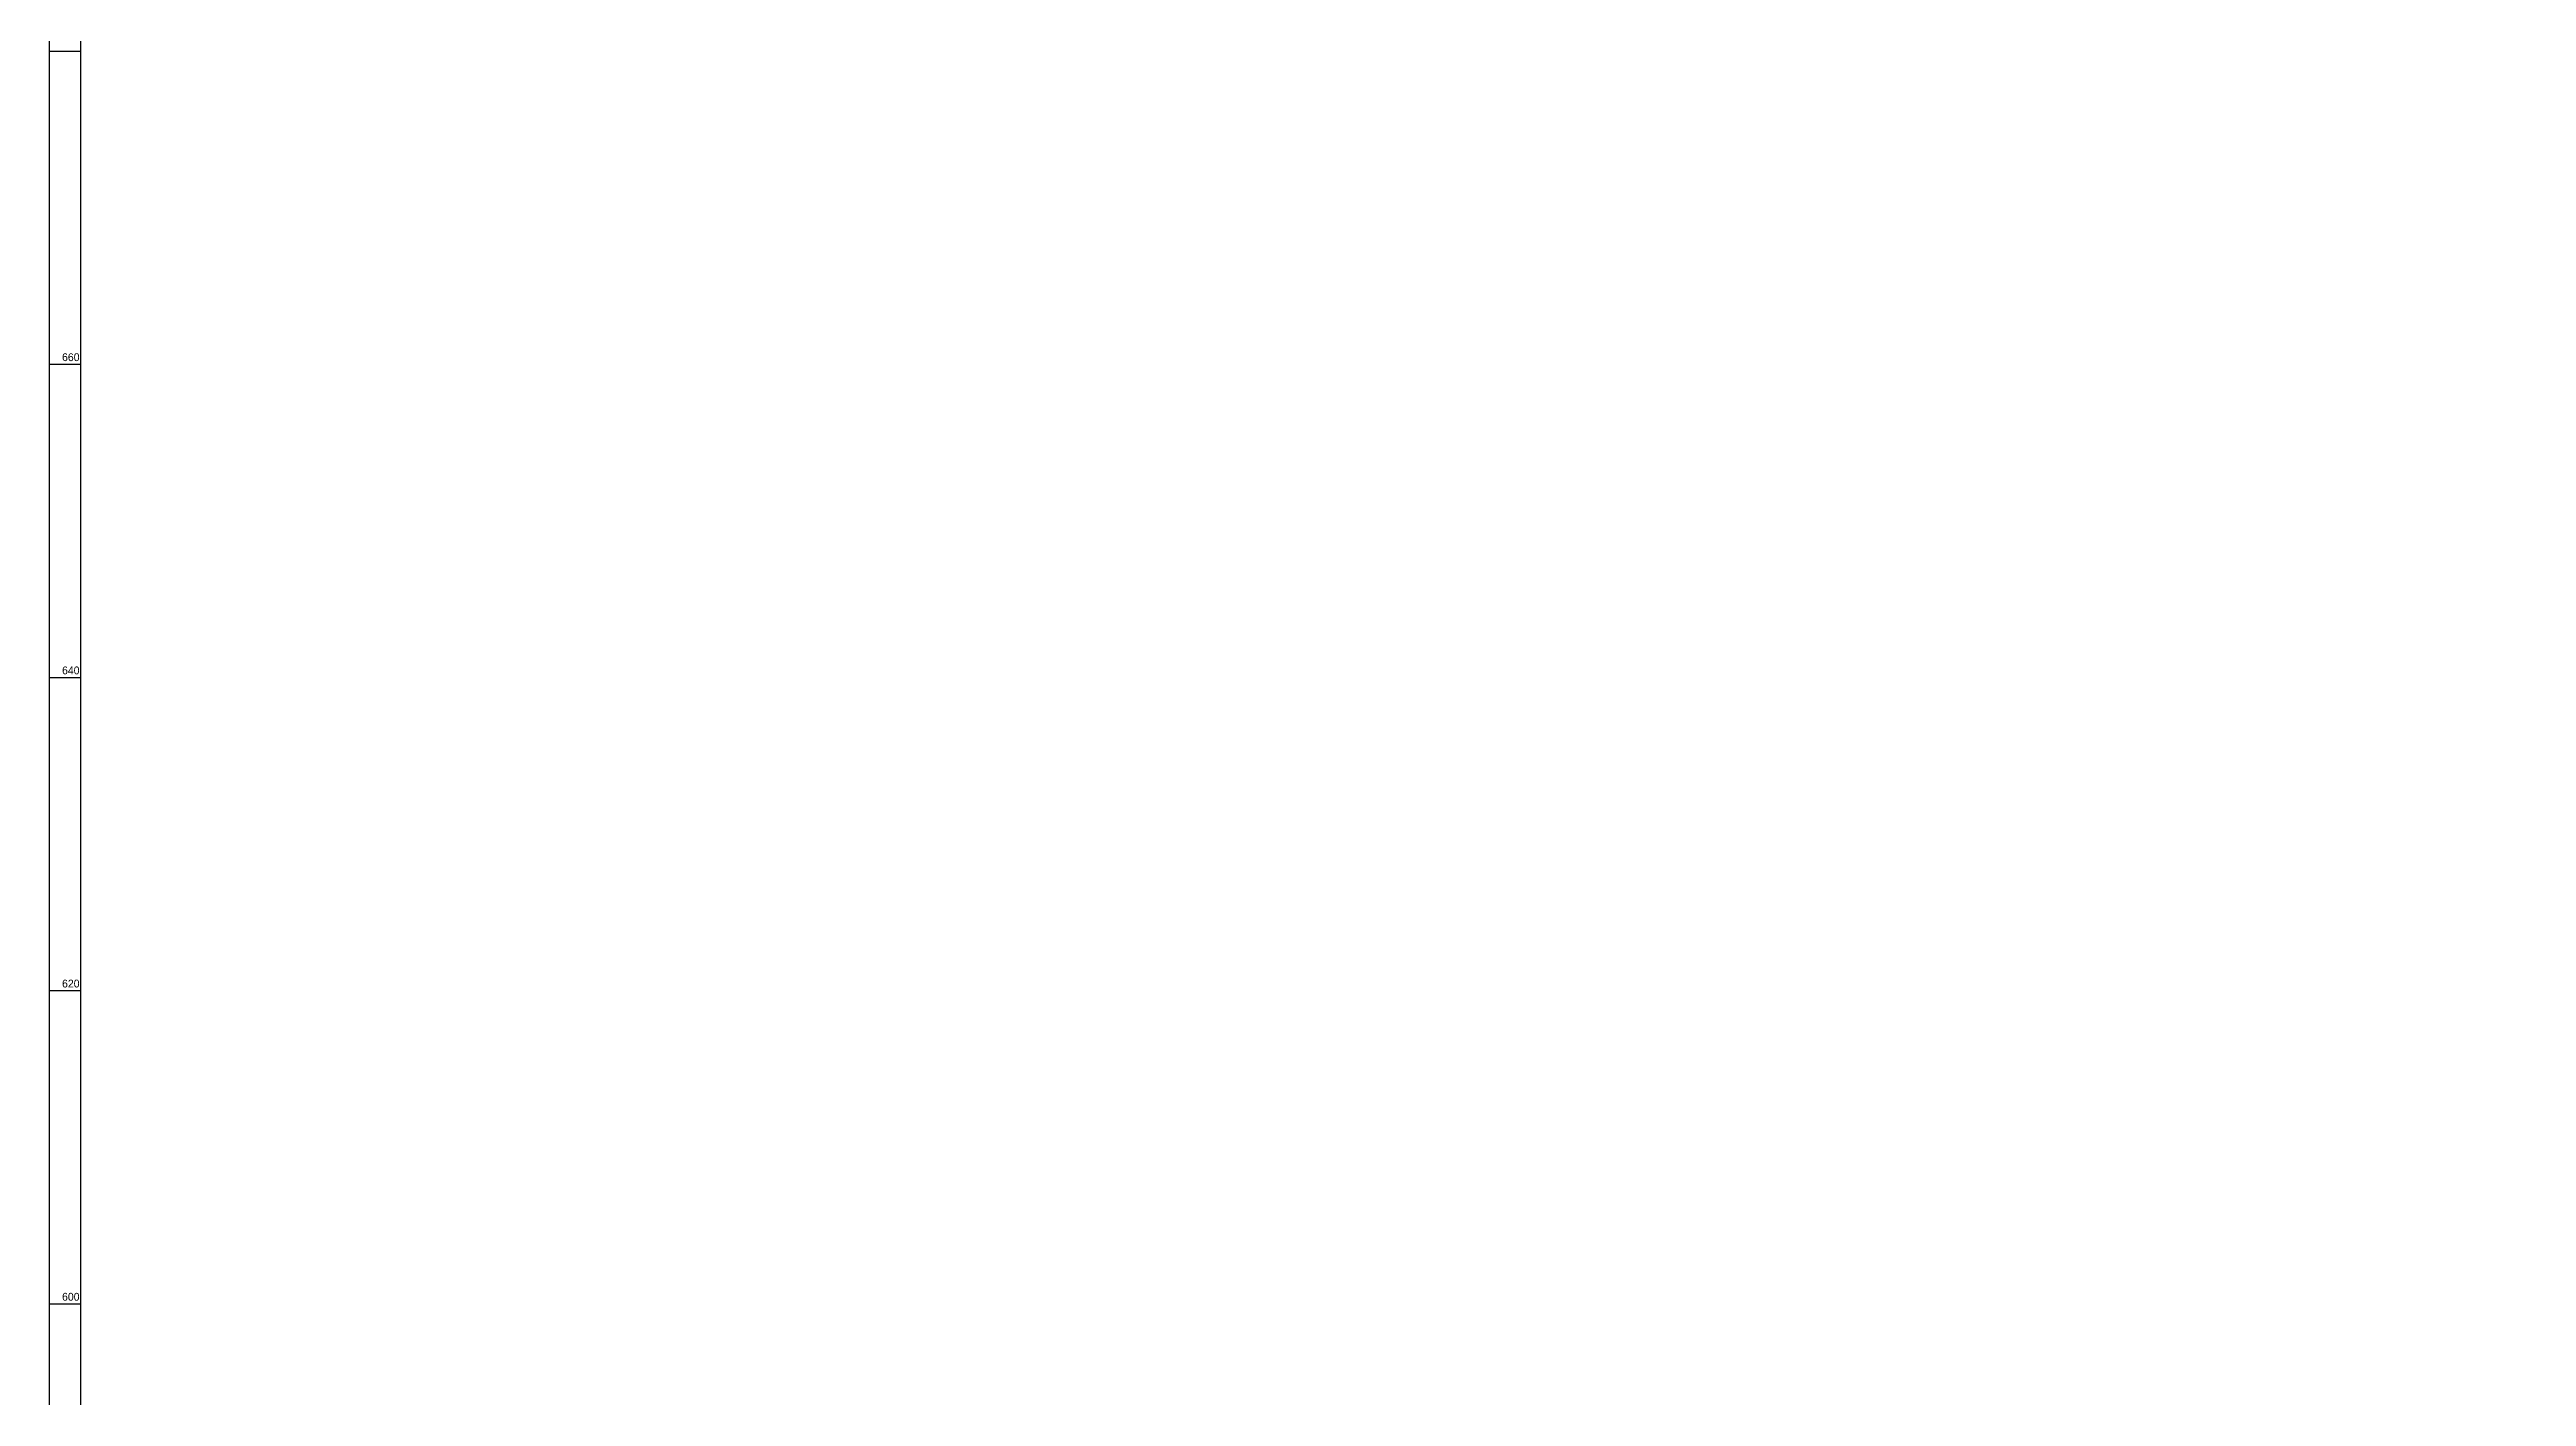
# Model space of a CAD drawing. Extents: x 547747 to 549324, y 1837450 to 1838029.
# Drawn here: x 548680.3 to 548838.5, y 1837536 to 1837622 of the extents above; entities that cross this region are included whole.
import ezdxf

# ---------------------------------------------------------------- set-up
doc = ezdxf.new("R2010")
doc.units = 0
doc.layers.add('Level 58', color=7, linetype='Continuous')

msp = doc.modelspace()

# ---------------------------------------------------------------- linework, layer by layer
at = {"layer": 'Level 58'}
for p, q in [((548680.32, 1837621.92), (548682.32, 1837621.92)), ((548680.32, 1837621.92), (548682.32, 1837621.92)), ((548680.32, 1837621.92), (548682.32, 1837621.92)), ((548680.32, 1837621.92), (548682.32, 1837621.92)), ((548680.32, 1837621.92), (548682.32, 1837621.92)), ((548680.32, 1837601.92), (548682.32, 1837601.92)), ((548680.32, 1837601.92), (548682.32, 1837601.92)), ((548680.32, 1837601.92), (548682.32, 1837601.92)), ((548680.32, 1837601.92), (548682.32, 1837601.92)), ((548680.32, 1837601.92), (548682.32, 1837601.92)), ((548680.32, 1837581.92), (548682.32, 1837581.92)), ((548680.32, 1837581.92), (548682.32, 1837581.92)), ((548680.32, 1837581.92), (548682.32, 1837581.92)), ((548680.32, 1837581.92), (548682.32, 1837581.92)), ((548680.32, 1837581.92), (548682.32, 1837581.92)), ((548680.32, 1837561.92), (548682.32, 1837561.92)), ((548680.32, 1837561.92), (548682.32, 1837561.92)), ((548680.32, 1837561.92), (548682.32, 1837561.92)), ((548680.32, 1837561.92), (548682.32, 1837561.92)), ((548680.32, 1837561.92), (548682.32, 1837561.92)), ((548680.32, 1837541.92), (548682.32, 1837541.92)), ((548680.32, 1837541.92), (548682.32, 1837541.92)), ((548680.32, 1837541.92), (548682.32, 1837541.92)), ((548680.32, 1837541.92), (548682.32, 1837541.92)), ((548680.32, 1837541.92), (548682.32, 1837541.92))]:
    msp.add_line(p, q, dxfattribs=at)
for points in [[(548680.32, 1837463.19), (548680.32, 1837963.29), (549017.69, 1837963.29), (549017.69, 1837463.19)], [(548680.32, 1837463.19), (548680.32, 1837963.29), (549017.69, 1837963.29), (549017.69, 1837463.19)], [(548680.32, 1837463.19), (548680.32, 1837963.29), (549017.69, 1837963.29), (549017.69, 1837463.19)], [(548680.32, 1837463.19), (548680.32, 1837963.29), (549017.69, 1837963.29), (549017.69, 1837463.19)], [(548680.32, 1837463.19), (548680.32, 1837963.29), (549017.69, 1837963.29), (549017.69, 1837463.19)], [(548682.32, 1837961.29), (549015.69, 1837961.29), (549015.69, 1837465.19), (548682.32, 1837465.19)], [(548682.32, 1837465.19), (548682.32, 1837961.29), (549015.69, 1837961.29), (549015.69, 1837465.19)], [(548682.32, 1837465.19), (548682.32, 1837961.29), (549015.69, 1837961.29), (549015.69, 1837465.19)], [(548682.32, 1837465.19), (548682.32, 1837961.29), (549015.69, 1837961.29), (549015.69, 1837465.19)], [(548682.32, 1837465.19), (548682.32, 1837961.29), (549015.69, 1837961.29), (549015.69, 1837465.19)], [(548682.32, 1837465.19), (548682.32, 1837961.29), (549015.69, 1837961.29), (549015.69, 1837465.19)]]:
    msp.add_lwpolyline(points, close=True, dxfattribs=at)

# ---------------------------------------------------------------- texts
for s, p in [('660', (548681.12, 1837602.12)), ('660', (548681.12, 1837602.12)), ('660', (548681.12, 1837602.12)), ('660', (548681.12, 1837602.12)), ('660', (548681.12, 1837602.12)), ('640', (548681.12, 1837582.12)), ('640', (548681.12, 1837582.12)), ('640', (548681.12, 1837582.12)), ('640', (548681.12, 1837582.12)), ('640', (548681.12, 1837582.12)), ('620', (548681.12, 1837562.12)), ('620', (548681.12, 1837562.12)), ('620', (548681.12, 1837562.12)), ('620', (548681.12, 1837562.12)), ('620', (548681.12, 1837562.12)), ('600', (548681.12, 1837542.12)), ('600', (548681.12, 1837542.12)), ('600', (548681.12, 1837542.12)), ('600', (548681.12, 1837542.12)), ('600', (548681.12, 1837542.12))]:
    msp.add_text(s, height=0.5, dxfattribs=at).set_placement(p)

doc.saveas('drawing.dxf')
